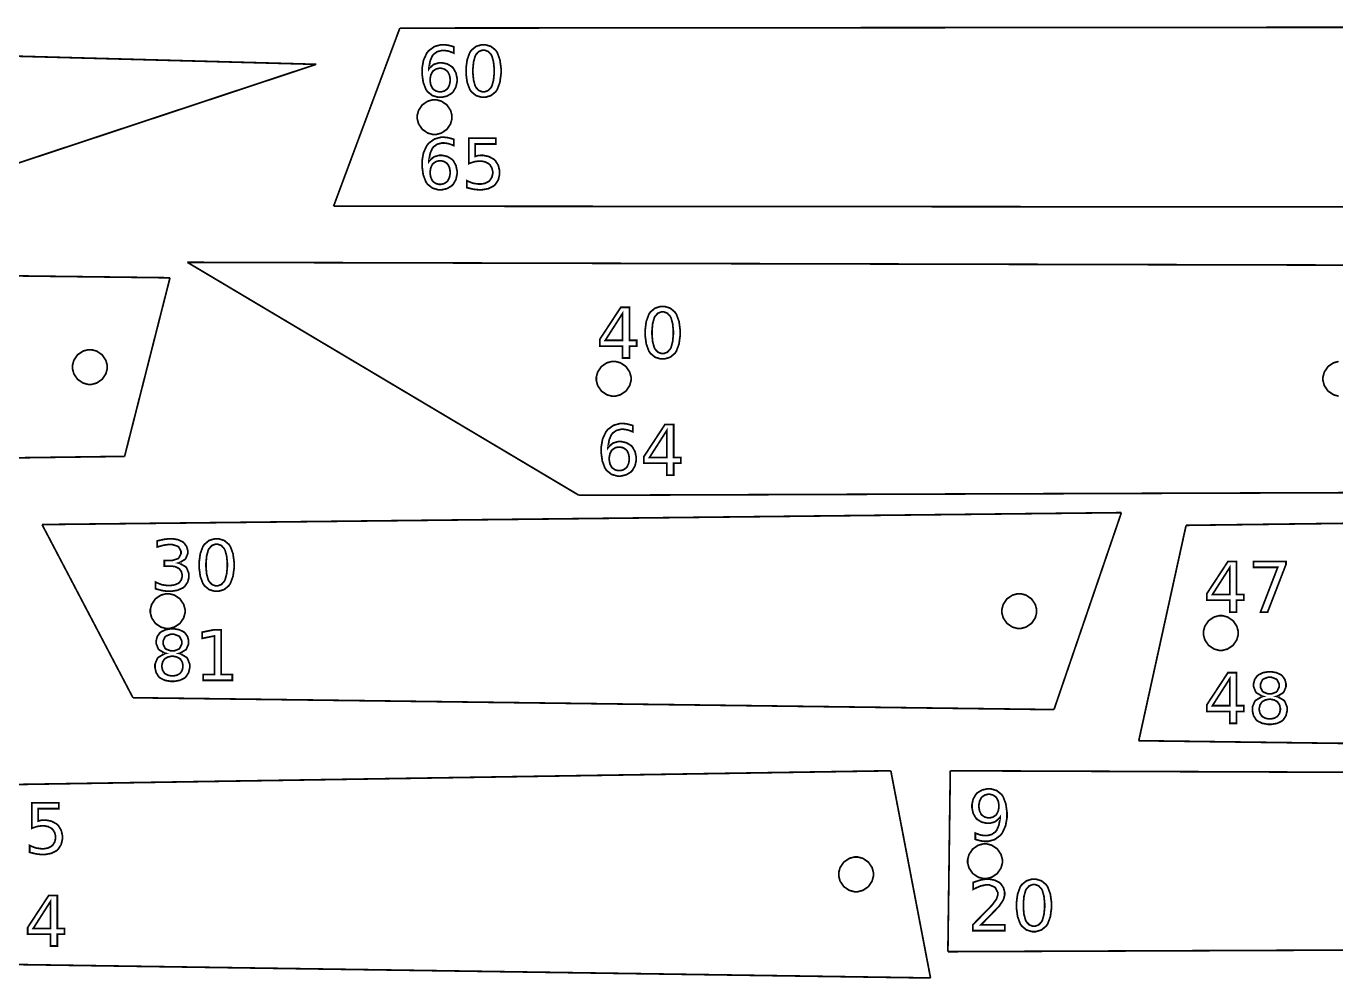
# Model space of a CAD drawing. Extents: x 0 to 51.8, y 1.6 to 26.8.
# Drawn here: x 6.65 to 14.5, y 14.49 to 20.21 of the extents above; entities that cross this region are included whole.
import ezdxf

# ---------------------------------------------------------------- set-up
doc = ezdxf.new("R2010")
doc.units = 0
doc.layers.get('0').update_dxf_attribs({"linetype": 'CONTINUOUS'})

msp = doc.modelspace()

# ---------------------------------------------------------------- linework, layer by layer
at = {"color": 0, "const_width": 0.010417}
for points in [[(0.152453, 20.2056), (8.38986, 19.9819)], [(8.89139, 20.1994), (8.49403, 19.1308)], [(8.89139, 20.1994), (16.4336, 20.2056)], [(8.38986, 19.9819), (5.79551, 19.1217)], [(8.49403, 19.1308), (16.3122, 19.1247)], [(0, 18.7938), (7.51286, 18.7011)], [(7.61703, 18.7938), (14.7401, 18.7767)], [(7.61703, 18.7938), (9.96556, 17.396)], [(7.51286, 18.7011), (7.24061, 17.6294)], [(14.5215, 17.9907), (14.4911, 17.9989), (14.4581, 18.0213), (14.4357, 18.0543), (14.4276, 18.0849), (14.4276, 18.0949), (14.4276, 18.105), (14.4357, 18.1354), (14.4581, 18.1686), (14.4911, 18.191), (14.5215, 18.199)], [(0.289985, 17.5369), (7.24061, 17.6294)], [(9.96556, 17.396), (15.0075, 17.4131)], [(6.74561, 17.2203), (13.2188, 17.2918)], [(13.2188, 17.2918), (12.8145, 16.1099)], [(13.6068, 17.2156), (19.6397, 17.2918)], [(6.74561, 17.2203), (7.29069, 16.1813)], [(13.6068, 17.2156), (13.323, 15.9233)], [(7.29069, 16.1813), (12.8145, 16.1099)], [(13.323, 15.9233), (19.1644, 15.8471)], [(6.26958, 15.6556), (11.836, 15.7429)], [(11.836, 15.7429), (12.0741, 14.4997)], [(12.1926, 15.7429), (12.1782, 14.6574)], [(12.1926, 15.7429), (18.0285, 15.721)], [(12.1782, 14.6574), (17.689, 14.6793)], [(6.12435, 14.5871), (12.0741, 14.4997)]]:
    msp.add_lwpolyline(points, dxfattribs=at)
at = {"color": 1, "const_width": 0.010417}
for points in [[(9.21474, 20.0872), (9.21474, 20.0497), (9.21213, 20.051), (9.18588, 20.0603), (9.18326, 20.061), (9.18067, 20.0617), (9.15935, 20.0649), (9.15224, 20.0649), (9.14324, 20.0649), (9.11621, 20.0581), (9.09353, 20.0419), (9.08996, 20.0374), (9.08637, 20.0328), (9.07319, 20.0029), (9.06614, 19.9638), (9.06565, 19.9544), (9.0676, 19.9574), (9.09256, 19.9799), (9.0956, 19.9814), (9.09864, 19.9829), (9.12631, 19.9908), (9.13553, 19.9908), (9.14572, 19.9908), (9.17643, 19.9839), (9.20335, 19.9678), (9.20779, 19.9631), (9.21224, 19.9585), (9.22781, 19.9303), (9.23449, 19.8983), (9.23449, 19.8876), (9.23449, 19.8771), (9.22749, 19.8454), (9.21132, 19.8172), (9.20671, 19.8125), (9.2021, 19.8078), (9.17449, 19.7914), (9.14344, 19.7843), (9.13314, 19.7843), (9.12147, 19.7843), (9.08658, 19.7944), (9.05707, 19.8179), (9.0524, 19.8247), (9.04775, 19.8314), (9.03153, 19.874), (9.02463, 19.9247), (9.02463, 19.9417), (9.02463, 19.9578), (9.0331, 20.0064), (9.053, 20.0493), (9.05871, 20.0564), (9.0644, 20.0636), (9.09874, 20.0886), (9.13753, 20.0994), (9.1505, 20.0994), (9.15831, 20.0994), (9.17914, 20.0969), (9.18175, 20.0964), (9.18435, 20.0958), (9.21186, 20.0883), (9.21474, 20.0872)], [(9.39324, 20.0994), (9.40446, 20.0994), (9.43832, 20.0893), (9.46685, 20.0657), (9.47136, 20.059), (9.47581, 20.0524), (9.49149, 20.0094), (9.49826, 19.9586), (9.49826, 19.9417), (9.49826, 19.9247), (9.49149, 19.874), (9.47581, 19.8314), (9.47136, 19.8247), (9.46685, 19.8179), (9.43832, 19.7944), (9.40446, 19.7843), (9.39324, 19.7843), (9.38194, 19.7843), (9.34819, 19.7944), (9.31976, 19.8179), (9.31532, 19.8247), (9.31082, 19.8314), (9.29508, 19.874), (9.28842, 19.9247), (9.28842, 19.9417), (9.28842, 19.9586), (9.29508, 20.0094), (9.31082, 20.0524), (9.31532, 20.059), (9.31976, 20.0657), (9.34819, 20.0893), (9.38194, 20.0994), (9.39324, 20.0994)], [(9.39324, 20.0668), (9.38624, 20.0668), (9.3654, 20.059), (9.34814, 20.0408), (9.34549, 20.0356), (9.34283, 20.0304), (9.33356, 19.9965), (9.32964, 19.9554), (9.32964, 19.9417), (9.32964, 19.9281), (9.33356, 19.8871), (9.34283, 19.8533), (9.34549, 19.8481), (9.34814, 19.8429), (9.3654, 19.8247), (9.38624, 19.8168), (9.39324, 19.8168), (9.40022, 19.8168), (9.42122, 19.8247), (9.43853, 19.8429), (9.44119, 19.8481), (9.44385, 19.8533), (9.45318, 19.8871), (9.45725, 19.9281), (9.45725, 19.9417), (9.45725, 19.9554), (9.45318, 19.9965), (9.44385, 20.0304), (9.44119, 20.0356), (9.43853, 20.0408), (9.42122, 20.059), (9.40022, 20.0668), (9.39324, 20.0668)], [(9.13314, 19.9583), (9.1269, 19.9583), (9.10818, 19.9536), (9.09179, 19.9426), (9.08908, 19.9394), (9.08637, 19.9363), (9.07699, 19.9171), (9.07303, 19.895), (9.07303, 19.8876), (9.07303, 19.8803), (9.07699, 19.8582), (9.08637, 19.8389), (9.08908, 19.8357), (9.09179, 19.8326), (9.10818, 19.8215), (9.1269, 19.8168), (9.13314, 19.8168), (9.13926, 19.8168), (9.15776, 19.8215), (9.17404, 19.8326), (9.17676, 19.8357), (9.17947, 19.8389), (9.18896, 19.8582), (9.19303, 19.8803), (9.19303, 19.8876), (9.19303, 19.895), (9.18896, 19.9171), (9.17947, 19.9363), (9.17676, 19.9394), (9.17404, 19.9426), (9.15776, 19.9536), (9.13926, 19.9583), (9.13314, 19.9583)], [(9.21474, 19.5321), (9.21474, 19.4946), (9.21213, 19.4958), (9.18588, 19.5051), (9.18326, 19.5058), (9.18067, 19.5064), (9.15935, 19.5097), (9.15224, 19.5097), (9.14324, 19.5097), (9.11621, 19.5028), (9.09353, 19.4868), (9.08996, 19.4821), (9.08637, 19.4776), (9.07319, 19.4478), (9.06614, 19.4085), (9.06565, 19.3993), (9.0676, 19.4022), (9.09256, 19.4246), (9.0956, 19.4261), (9.09864, 19.4278), (9.12631, 19.4357), (9.13553, 19.4357), (9.14572, 19.4357), (9.17643, 19.4288), (9.20335, 19.4126), (9.20779, 19.4079), (9.21224, 19.4033), (9.22781, 19.3751), (9.23449, 19.3431), (9.23449, 19.3324), (9.23449, 19.3219), (9.22749, 19.2901), (9.21132, 19.2621), (9.20671, 19.2574), (9.2021, 19.2526), (9.17449, 19.2361), (9.14344, 19.2292), (9.13314, 19.2292), (9.12147, 19.2292), (9.08658, 19.2392), (9.05707, 19.2628), (9.0524, 19.2694), (9.04775, 19.2763), (9.03153, 19.3189), (9.02463, 19.3696), (9.02463, 19.3864), (9.02463, 19.4026), (9.0331, 19.4511), (9.053, 19.4942), (9.05871, 19.5012), (9.0644, 19.5085), (9.09874, 19.5335), (9.13753, 19.5442), (9.1505, 19.5442), (9.15831, 19.5442), (9.17914, 19.5417), (9.18175, 19.5411), (9.18435, 19.5407), (9.21186, 19.5331), (9.21474, 19.5321)], [(9.30578, 19.5388), (9.46724, 19.5388), (9.46724, 19.504), (9.34353, 19.504), (9.34353, 19.4296), (9.345, 19.4301), (9.35981, 19.434), (9.36133, 19.4342), (9.36279, 19.4344), (9.37517, 19.4357), (9.37935, 19.4357), (9.39068, 19.4357), (9.42481, 19.4288), (9.45486, 19.4124), (9.45985, 19.4078), (9.46479, 19.4031), (9.4821, 19.375), (9.48958, 19.3431), (9.48958, 19.3324), (9.48958, 19.3215), (9.48193, 19.2889), (9.46408, 19.2608), (9.45899, 19.2562), (9.45389, 19.2518), (9.42225, 19.2358), (9.38531, 19.2292), (9.37304, 19.2292), (9.36328, 19.2292), (9.33724, 19.2318), (9.33399, 19.2324), (9.33068, 19.2329), (9.2965, 19.2411), (9.29297, 19.2421), (9.29297, 19.2833), (9.29601, 19.2818), (9.32769, 19.2693), (9.33094, 19.2683), (9.33421, 19.2676), (9.36268, 19.2636), (9.37218, 19.2636), (9.37999, 19.2636), (9.4036, 19.2682), (9.42432, 19.279), (9.42774, 19.2821), (9.43115, 19.2853), (9.44314, 19.304), (9.44835, 19.3253), (9.44835, 19.3324), (9.44835, 19.3396), (9.44314, 19.3608), (9.43115, 19.3794), (9.42774, 19.3825), (9.42432, 19.3857), (9.4036, 19.3965), (9.37999, 19.4013), (9.37218, 19.4013), (9.36393, 19.4013), (9.3419, 19.3982), (9.33919, 19.3975), (9.33649, 19.3969), (9.3086, 19.3875), (9.30578, 19.3863), (9.30578, 19.5388)], [(9.13314, 19.4032), (9.1269, 19.4032), (9.10818, 19.3985), (9.09179, 19.3874), (9.08908, 19.3843), (9.08637, 19.3811), (9.07699, 19.3618), (9.07303, 19.3397), (9.07303, 19.3324), (9.07303, 19.3251), (9.07699, 19.3031), (9.08637, 19.2838), (9.08908, 19.2806), (9.09179, 19.2774), (9.10818, 19.2664), (9.1269, 19.2617), (9.13314, 19.2617), (9.13926, 19.2617), (9.15776, 19.2664), (9.17404, 19.2774), (9.17676, 19.2806), (9.17947, 19.2838), (9.18896, 19.3031), (9.19303, 19.3251), (9.19303, 19.3324), (9.19303, 19.3397), (9.18896, 19.3618), (9.17947, 19.3811), (9.17676, 19.3843), (9.17404, 19.3874), (9.15776, 19.3985), (9.13926, 19.4032), (9.13314, 19.4032)], [(10.2164, 18.5237), (10.2681, 18.5237), (10.2681, 18.3258), (10.3115, 18.3258), (10.3115, 18.2915), (10.2681, 18.2915), (10.2681, 18.2199), (10.2273, 18.2199), (10.2273, 18.2915), (10.0901, 18.2915), (10.0901, 18.3312), (10.2164, 18.5237)], [(10.2273, 18.4879), (10.1235, 18.3258), (10.2273, 18.3258), (10.2273, 18.4879)], [(10.4674, 18.5292), (10.4786, 18.5292), (10.5125, 18.519), (10.541, 18.4956), (10.5455, 18.4887), (10.55, 18.4821), (10.5657, 18.4393), (10.5724, 18.3883), (10.5724, 18.3714), (10.5724, 18.3544), (10.5657, 18.3039), (10.55, 18.2611), (10.5455, 18.2544), (10.541, 18.2476), (10.5125, 18.2242), (10.4786, 18.214), (10.4674, 18.214), (10.4561, 18.214), (10.4224, 18.2242), (10.3939, 18.2476), (10.3895, 18.2544), (10.385, 18.2611), (10.3693, 18.3039), (10.3626, 18.3544), (10.3626, 18.3714), (10.3626, 18.3883), (10.3693, 18.4393), (10.385, 18.4821), (10.3895, 18.4887), (10.3939, 18.4956), (10.4224, 18.519), (10.4561, 18.5292), (10.4674, 18.5292)], [(10.4674, 18.4965), (10.4604, 18.4965), (10.4396, 18.4887), (10.4223, 18.4706), (10.4197, 18.4653), (10.417, 18.4601), (10.4077, 18.4262), (10.4038, 18.3851), (10.4038, 18.3714), (10.4038, 18.3578), (10.4077, 18.3168), (10.417, 18.2831), (10.4197, 18.2778), (10.4223, 18.2726), (10.4396, 18.2544), (10.4604, 18.2465), (10.4674, 18.2465), (10.4744, 18.2465), (10.4954, 18.2544), (10.5127, 18.2726), (10.5153, 18.2778), (10.518, 18.2831), (10.5273, 18.3168), (10.5314, 18.3578), (10.5314, 18.3714), (10.5314, 18.3851), (10.5273, 18.4262), (10.518, 18.4601), (10.5153, 18.4653), (10.5127, 18.4706), (10.4954, 18.4887), (10.4744, 18.4965), (10.4674, 18.4965)], [(10.2889, 17.8143), (10.2889, 17.7768), (10.2863, 17.7781), (10.26, 17.7875), (10.2574, 17.7881), (10.2548, 17.7888), (10.2335, 17.7919), (10.2264, 17.7919), (10.2174, 17.7919), (10.1904, 17.7851), (10.1677, 17.769), (10.1641, 17.7644), (10.1605, 17.7599), (10.1473, 17.73), (10.1403, 17.6908), (10.1398, 17.6815), (10.1418, 17.6844), (10.1667, 17.7069), (10.1698, 17.7085), (10.1728, 17.7101), (10.2005, 17.7181), (10.2097, 17.7181), (10.2199, 17.7181), (10.2506, 17.7111), (10.2775, 17.6949), (10.282, 17.6903), (10.2864, 17.6856), (10.302, 17.6575), (10.3087, 17.6254), (10.3087, 17.6147), (10.3087, 17.6042), (10.3017, 17.5725), (10.2855, 17.5443), (10.2809, 17.5396), (10.2763, 17.535), (10.2486, 17.5185), (10.2176, 17.5114), (10.2073, 17.5114), (10.1956, 17.5114), (10.1607, 17.5215), (10.1312, 17.545), (10.1266, 17.5518), (10.1219, 17.5585), (10.1057, 17.6013), (10.0988, 17.6518), (10.0988, 17.6688), (10.0988, 17.685), (10.1073, 17.7335), (10.1272, 17.7764), (10.1329, 17.7835), (10.1386, 17.7907), (10.1729, 17.8157), (10.2117, 17.8265), (10.2247, 17.8265), (10.2325, 17.8265), (10.2533, 17.824), (10.2559, 17.8235), (10.2585, 17.8229), (10.286, 17.8154), (10.2889, 17.8143)], [(10.4817, 17.8211), (10.5334, 17.8211), (10.5334, 17.6232), (10.5768, 17.6232), (10.5768, 17.5889), (10.5334, 17.5889), (10.5334, 17.5172), (10.4926, 17.5172), (10.4926, 17.5889), (10.3554, 17.5889), (10.3554, 17.6286), (10.4817, 17.8211)], [(10.4926, 17.7853), (10.3888, 17.6232), (10.4926, 17.6232), (10.4926, 17.7853)], [(10.2073, 17.6854), (10.2011, 17.6854), (10.1823, 17.6807), (10.166, 17.6697), (10.1633, 17.6665), (10.1605, 17.6635), (10.1512, 17.6442), (10.1472, 17.6221), (10.1472, 17.6147), (10.1472, 17.6074), (10.1512, 17.5853), (10.1605, 17.566), (10.1633, 17.5628), (10.166, 17.5597), (10.1823, 17.5486), (10.2011, 17.5439), (10.2073, 17.5439), (10.2134, 17.5439), (10.2319, 17.5486), (10.2482, 17.5597), (10.2509, 17.5628), (10.2536, 17.566), (10.2631, 17.5853), (10.2672, 17.6074), (10.2672, 17.6147), (10.2672, 17.6221), (10.2631, 17.6442), (10.2536, 17.6635), (10.2509, 17.6665), (10.2482, 17.6697), (10.2319, 17.6807), (10.2134, 17.6854), (10.2073, 17.6854)], [(7.56392, 16.9897), (7.56879, 16.9886), (7.60715, 16.9668), (7.60992, 16.9635), (7.61268, 16.9601), (7.62663, 16.9257), (7.62663, 16.9142), (7.62663, 16.9043), (7.61882, 16.8743), (7.60075, 16.8486), (7.5956, 16.8444), (7.59044, 16.8404), (7.55817, 16.8261), (7.52029, 16.82), (7.50771, 16.82), (7.49789, 16.82), (7.47179, 16.8232), (7.46843, 16.8239), (7.46506, 16.8246), (7.43012, 16.8338), (7.42654, 16.835), (7.42654, 16.8747), (7.42936, 16.8731), (7.46067, 16.8604), (7.46408, 16.8594), (7.46744, 16.8586), (7.49681, 16.8544), (7.50662, 16.8544), (7.51508, 16.8544), (7.54058, 16.8583), (7.56207, 16.8672), (7.56543, 16.8697), (7.56879, 16.8722), (7.58057, 16.8885), (7.58561, 16.9078), (7.58561, 16.9142), (7.58561, 16.9201), (7.58089, 16.9381), (7.56988, 16.9536), (7.56674, 16.9561), (7.56358, 16.9586), (7.54428, 16.9675), (7.52186, 16.9713), (7.51443, 16.9713), (7.47906, 16.9713), (7.47906, 17.0051), (7.51617, 17.0051), (7.52772, 17.0051), (7.55968, 17.0153), (7.56239, 17.0172), (7.56511, 17.0193), (7.57867, 17.044), (7.57867, 17.0522), (7.57867, 17.0611), (7.56472, 17.086), (7.56196, 17.0881), (7.55919, 17.0901), (7.52561, 17.1006), (7.51443, 17.1006), (7.50538, 17.1006), (7.48139, 17.0975), (7.47819, 17.0969), (7.47493, 17.0963), (7.43951, 17.0867), (7.43565, 17.0854), (7.43565, 17.1221), (7.43956, 17.1232), (7.47607, 17.1312), (7.47949, 17.1318), (7.48292, 17.1324), (7.50928, 17.1351), (7.51812, 17.1351), (7.5286, 17.1351), (7.56, 17.1297), (7.58757, 17.1174), (7.59212, 17.1139), (7.59668, 17.1103), (7.61263, 17.0888), (7.61947, 17.0644), (7.61947, 17.0563), (7.61947, 17.0457), (7.60732, 17.0167), (7.60493, 17.0137), (7.60254, 17.011), (7.56836, 16.9908), (7.56392, 16.9897)], [(7.79254, 17.1351), (7.80376, 17.1351), (7.83763, 17.125), (7.86615, 17.1014), (7.87067, 17.0947), (7.87511, 17.0881), (7.89079, 17.0451), (7.89757, 16.9943), (7.89757, 16.9774), (7.89757, 16.9604), (7.89079, 16.9097), (7.87511, 16.8671), (7.87067, 16.8604), (7.86615, 16.8536), (7.83763, 16.8301), (7.80376, 16.82), (7.79254, 16.82), (7.78125, 16.82), (7.7475, 16.8301), (7.71907, 16.8536), (7.71463, 16.8604), (7.71013, 16.8671), (7.69439, 16.9097), (7.68772, 16.9604), (7.68772, 16.9774), (7.68772, 16.9943), (7.69439, 17.0451), (7.71013, 17.0881), (7.71463, 17.0947), (7.71907, 17.1014), (7.7475, 17.125), (7.78125, 17.1351), (7.79254, 17.1351)], [(7.79254, 17.1025), (7.78554, 17.1025), (7.76471, 17.0947), (7.74744, 17.0765), (7.74479, 17.0713), (7.74214, 17.0661), (7.73286, 17.0322), (7.72894, 16.9911), (7.72894, 16.9774), (7.72894, 16.9638), (7.73286, 16.9228), (7.74214, 16.889), (7.74479, 16.8838), (7.74744, 16.8786), (7.76471, 16.8604), (7.78554, 16.8525), (7.79254, 16.8525), (7.79953, 16.8525), (7.82053, 16.8604), (7.83783, 16.8786), (7.8405, 16.8838), (7.84315, 16.889), (7.85249, 16.9228), (7.85656, 16.9638), (7.85656, 16.9774), (7.85656, 16.9911), (7.85249, 17.0322), (7.84315, 17.0661), (7.8405, 17.0713), (7.83783, 17.0765), (7.82053, 17.0947), (7.79953, 17.1025), (7.79254, 17.1025)], [(13.8576, 16.9983), (13.9093, 16.9983), (13.9093, 16.8004), (13.9526, 16.8004), (13.9526, 16.7661), (13.9093, 16.7661), (13.9093, 16.6944), (13.8685, 16.6944), (13.8685, 16.7661), (13.7313, 16.7661), (13.7313, 16.8058), (13.8576, 16.9983)], [(13.8685, 16.9625), (13.7648, 16.8004), (13.8685, 16.8004), (13.8685, 16.9625)], [(14.0106, 16.9983), (14.2058, 16.9983), (14.2058, 16.9807), (14.0954, 16.6944), (14.0526, 16.6944), (14.1564, 16.9636), (14.0106, 16.9636), (14.0106, 16.9983)], [(7.48622, 16.4472), (7.48178, 16.4482), (7.44743, 16.4688), (7.44499, 16.4717), (7.44249, 16.4747), (7.43024, 16.5057), (7.43024, 16.516), (7.43024, 16.5242), (7.43664, 16.5486), (7.45171, 16.57), (7.45606, 16.5735), (7.46039, 16.5771), (7.48682, 16.5894), (7.51708, 16.5947), (7.52724, 16.5947), (7.53733, 16.5947), (7.56765, 16.5894), (7.59407, 16.5771), (7.59842, 16.5735), (7.60275, 16.57), (7.61794, 16.5486), (7.62446, 16.5242), (7.62446, 16.516), (7.62446, 16.5049), (7.61214, 16.4747), (7.60969, 16.4717), (7.60721, 16.4688), (7.57303, 16.4482), (7.56868, 16.4472), (7.57363, 16.446), (7.61214, 16.4233), (7.6149, 16.42), (7.61762, 16.4167), (7.6314, 16.3825), (7.6314, 16.371), (7.6314, 16.3613), (7.62463, 16.3318), (7.60894, 16.3071), (7.60449, 16.3031), (7.59999, 16.2992), (7.57167, 16.2854), (7.53831, 16.2796), (7.52724, 16.2796), (7.51611, 16.2796), (7.48281, 16.2854), (7.45449, 16.2992), (7.44997, 16.3031), (7.44547, 16.3071), (7.42974, 16.3318), (7.42307, 16.3613), (7.42307, 16.371), (7.42307, 16.3832), (7.43696, 16.4167), (7.43978, 16.42), (7.44254, 16.4233), (7.48122, 16.446), (7.48622, 16.4472)], [(7.71181, 16.32), (7.77908, 16.32), (7.77908, 16.5518), (7.70594, 16.5372), (7.70594, 16.5746), (7.77865, 16.5893), (7.81967, 16.5893), (7.81967, 16.32), (7.88672, 16.32), (7.88672, 16.2854), (7.71181, 16.2854), (7.71181, 16.32)], [(7.47125, 16.5121), (7.47125, 16.5029), (7.48351, 16.4776), (7.486, 16.4754), (7.48844, 16.4732), (7.51753, 16.4621), (7.52724, 16.4621), (7.5376, 16.4621), (7.56619, 16.4732), (7.56868, 16.4754), (7.57118, 16.4776), (7.58365, 16.5035), (7.58365, 16.5121), (7.58365, 16.5213), (7.57118, 16.5468), (7.56868, 16.5489), (7.56619, 16.5511), (7.53694, 16.5622), (7.52724, 16.5622), (7.51693, 16.5622), (7.48844, 16.5511), (7.486, 16.5489), (7.48351, 16.5468), (7.47125, 16.5207), (7.47125, 16.5121)], [(7.52724, 16.4299), (7.52067, 16.4299), (7.50103, 16.4258), (7.484, 16.4167), (7.48122, 16.4139), (7.4784, 16.4114), (7.46864, 16.3954), (7.46451, 16.3771), (7.46451, 16.371), (7.46451, 16.3649), (7.46864, 16.3464), (7.4784, 16.3304), (7.48122, 16.3278), (7.484, 16.3251), (7.50103, 16.3161), (7.52067, 16.3122), (7.52724, 16.3122), (7.53375, 16.3122), (7.55344, 16.3161), (7.57064, 16.3251), (7.57346, 16.3278), (7.57628, 16.3304), (7.58615, 16.3465), (7.59039, 16.3649), (7.59039, 16.371), (7.59039, 16.3771), (7.58615, 16.3954), (7.57628, 16.4114), (7.57346, 16.4139), (7.57064, 16.4167), (7.5535, 16.4258), (7.53381, 16.4299), (7.52724, 16.4299)], [(14.0676, 16.1892), (14.0632, 16.1903), (14.0288, 16.2107), (14.0264, 16.2138), (14.0239, 16.2168), (14.0117, 16.2476), (14.0117, 16.2579), (14.0117, 16.2661), (14.0181, 16.2906), (14.0331, 16.3119), (14.0375, 16.3154), (14.0418, 16.319), (14.0682, 16.3314), (14.0985, 16.3368), (14.1086, 16.3368), (14.1187, 16.3368), (14.149, 16.3314), (14.1754, 16.319), (14.1799, 16.3154), (14.1842, 16.3119), (14.1993, 16.2906), (14.2058, 16.2661), (14.2058, 16.2579), (14.2058, 16.2469), (14.1935, 16.2168), (14.1911, 16.2138), (14.1886, 16.2107), (14.1544, 16.1903), (14.15, 16.1892), (14.155, 16.1881), (14.1935, 16.1654), (14.1963, 16.1621), (14.199, 16.1588), (14.2128, 16.1244), (14.2128, 16.1131), (14.2128, 16.1032), (14.206, 16.0739), (14.1903, 16.049), (14.1858, 16.0451), (14.1814, 16.0411), (14.1531, 16.0275), (14.1197, 16.0217), (14.1086, 16.0217), (14.0975, 16.0217), (14.0642, 16.0275), (14.0358, 16.0411), (14.0314, 16.0451), (14.0268, 16.049), (14.0111, 16.0739), (14.0044, 16.1032), (14.0044, 16.1131), (14.0044, 16.1253), (14.0183, 16.1588), (14.0211, 16.1621), (14.0239, 16.1654), (14.0626, 16.1881), (14.0676, 16.1892)], [(13.8576, 16.3314), (13.9093, 16.3314), (13.9093, 16.1335), (13.9526, 16.1335), (13.9526, 16.0992), (13.9093, 16.0992), (13.9093, 16.0275), (13.8685, 16.0275), (13.8685, 16.0992), (13.7313, 16.0992), (13.7313, 16.1389), (13.8576, 16.3314)], [(13.8685, 16.2956), (13.7648, 16.1335), (13.8685, 16.1335), (13.8685, 16.2956)], [(14.0526, 16.254), (14.0526, 16.2449), (14.0649, 16.2196), (14.0674, 16.2174), (14.0699, 16.2153), (14.0989, 16.2042), (14.1086, 16.2042), (14.119, 16.2042), (14.1476, 16.2153), (14.15, 16.2174), (14.1525, 16.2196), (14.165, 16.2456), (14.165, 16.254), (14.165, 16.2633), (14.1525, 16.2888), (14.15, 16.291), (14.1476, 16.2932), (14.1183, 16.3042), (14.1086, 16.3042), (14.0983, 16.3042), (14.0699, 16.2932), (14.0674, 16.291), (14.0649, 16.2888), (14.0526, 16.2628), (14.0526, 16.254)], [(14.1086, 16.1718), (14.1021, 16.1718), (14.0824, 16.1679), (14.0654, 16.1586), (14.0626, 16.156), (14.0597, 16.1533), (14.05, 16.1374), (14.0458, 16.1192), (14.0458, 16.1131), (14.0458, 16.1069), (14.05, 16.0885), (14.0597, 16.0724), (14.0626, 16.0699), (14.0654, 16.0672), (14.0824, 16.0581), (14.1021, 16.0542), (14.1086, 16.0542), (14.1151, 16.0542), (14.1349, 16.0581), (14.1521, 16.0672), (14.1549, 16.0699), (14.1576, 16.0725), (14.1675, 16.0886), (14.1718, 16.1069), (14.1718, 16.1131), (14.1718, 16.1192), (14.1675, 16.1374), (14.1576, 16.1533), (14.1549, 16.156), (14.1521, 16.1586), (14.1349, 16.1679), (14.1151, 16.1718), (14.1086, 16.1718)], [(12.3426, 15.3314), (12.3426, 15.369), (12.3451, 15.3678), (12.3712, 15.3583), (12.3738, 15.3576), (12.3764, 15.3571), (12.3979, 15.3537), (12.4051, 15.3537), (12.414, 15.3537), (12.4408, 15.3606), (12.4635, 15.3765), (12.4671, 15.3811), (12.4707, 15.3857), (12.4839, 15.4156), (12.4911, 15.455), (12.4916, 15.4643), (12.4897, 15.4614), (12.4647, 15.439), (12.4617, 15.4374), (12.4587, 15.4358), (12.431, 15.4281), (12.4218, 15.4281), (12.4115, 15.4281), (12.3809, 15.4349), (12.3539, 15.451), (12.3495, 15.4556), (12.3451, 15.4601), (12.3296, 15.4882), (12.323, 15.5204), (12.323, 15.5311), (12.323, 15.5417), (12.3299, 15.5732), (12.346, 15.6013), (12.3506, 15.606), (12.3552, 15.6107), (12.3829, 15.6272), (12.414, 15.6344), (12.4244, 15.6344), (12.436, 15.6344), (12.4708, 15.6243), (12.5002, 15.6007), (12.5049, 15.594), (12.5095, 15.5874), (12.5257, 15.5444), (12.5327, 15.4936), (12.5327, 15.4767), (12.5327, 15.4606), (12.5241, 15.4122), (12.5042, 15.3692), (12.4986, 15.3621), (12.4929, 15.3549), (12.4586, 15.33), (12.4197, 15.3193), (12.4068, 15.3193), (12.399, 15.3193), (12.3782, 15.3218), (12.3755, 15.3224), (12.3729, 15.3229), (12.3454, 15.3304), (12.3426, 15.3314)], [(6.68397, 15.5501), (6.84543, 15.5501), (6.84543, 15.5154), (6.72174, 15.5154), (6.72174, 15.441), (6.72319, 15.4415), (6.73801, 15.4453), (6.73953, 15.4456), (6.741, 15.4458), (6.75336, 15.4471), (6.75754, 15.4471), (6.76888, 15.4471), (6.803, 15.44), (6.83306, 15.4238), (6.83806, 15.419), (6.84299, 15.4144), (6.86029, 15.3864), (6.86778, 15.3544), (6.86778, 15.3438), (6.86778, 15.3329), (6.86014, 15.3001), (6.84229, 15.2721), (6.83718, 15.2676), (6.83208, 15.2631), (6.80046, 15.2472), (6.76351, 15.2404), (6.75125, 15.2404), (6.74149, 15.2404), (6.71544, 15.2432), (6.71218, 15.2438), (6.70888, 15.2443), (6.67469, 15.2524), (6.67117, 15.2535), (6.67117, 15.2947), (6.67421, 15.2931), (6.70589, 15.2806), (6.70915, 15.2797), (6.7124, 15.279), (6.74089, 15.275), (6.75038, 15.275), (6.75819, 15.275), (6.78179, 15.2796), (6.80251, 15.2904), (6.80593, 15.2935), (6.80935, 15.2965), (6.82135, 15.3153), (6.82656, 15.3367), (6.82656, 15.3438), (6.82656, 15.3508), (6.82135, 15.3721), (6.80935, 15.3908), (6.80593, 15.3939), (6.80251, 15.3971), (6.78179, 15.4079), (6.75819, 15.4125), (6.75038, 15.4125), (6.74214, 15.4125), (6.72011, 15.4094), (6.71739, 15.4089), (6.71468, 15.4082), (6.68679, 15.3989), (6.68397, 15.3976), (6.68397, 15.5501)], [(12.4244, 15.4603), (12.4305, 15.4603), (12.449, 15.465), (12.4653, 15.4761), (12.468, 15.4792), (12.4707, 15.4824), (12.4802, 15.5017), (12.4843, 15.5237), (12.4843, 15.5311), (12.4843, 15.5385), (12.4802, 15.5604), (12.4707, 15.5796), (12.468, 15.5828), (12.4653, 15.586), (12.449, 15.5971), (12.4305, 15.6018), (12.4244, 15.6018), (12.4181, 15.6018), (12.3994, 15.5971), (12.383, 15.586), (12.3803, 15.5828), (12.3776, 15.5796), (12.3682, 15.5604), (12.3643, 15.5385), (12.3643, 15.5311), (12.3643, 15.5237), (12.3682, 15.5017), (12.3776, 15.4824), (12.3803, 15.4792), (12.383, 15.4761), (12.3994, 15.465), (12.4181, 15.4603), (12.4244, 15.4603)], [(12.3766, 14.8181), (12.5201, 14.8181), (12.5201, 14.7835), (12.3274, 14.7835), (12.3274, 14.8181), (12.3312, 14.8221), (12.3548, 14.8465), (12.3842, 14.8764), (12.3909, 14.8832), (12.3977, 14.89), (12.4239, 14.9167), (12.44, 14.9337), (12.4417, 14.9357), (12.445, 14.9393), (12.468, 14.9707), (12.4693, 14.9732), (12.4706, 14.9758), (12.4773, 14.9965), (12.4773, 15.0033), (12.4773, 15.0132), (12.463, 15.0404), (12.4602, 15.0429), (12.4574, 15.0454), (12.4263, 15.0583), (12.4159, 15.0583), (12.4057, 15.0583), (12.3787, 15.0526), (12.3751, 15.0515), (12.3715, 15.0504), (12.3334, 15.0335), (12.3293, 15.0311), (12.3293, 15.0726), (12.3334, 15.0743), (12.372, 15.0868), (12.3755, 15.0875), (12.3791, 15.0885), (12.4062, 15.0928), (12.4153, 15.0928), (12.4258, 15.0928), (12.4575, 15.0868), (12.4857, 15.0731), (12.4903, 15.0692), (12.495, 15.0653), (12.5114, 15.0417), (12.5186, 15.0151), (12.5186, 15.0062), (12.5186, 14.9972), (12.5126, 14.9735), (12.5114, 14.9706), (12.5102, 14.9678), (12.489, 14.9349), (12.486, 14.9311), (12.4851, 14.9301), (12.4753, 14.9196), (12.458, 14.9018), (12.4534, 14.8971), (12.4489, 14.8924), (12.4206, 14.8632), (12.3849, 14.8265), (12.3766, 14.8181)], [(12.6944, 15.0928), (12.7057, 15.0928), (12.7395, 15.0826), (12.7681, 15.0592), (12.7726, 15.0524), (12.777, 15.0457), (12.7927, 15.0029), (12.7995, 14.9519), (12.7995, 14.935), (12.7995, 14.9182), (12.7927, 14.8675), (12.777, 14.8247), (12.7726, 14.8181), (12.7681, 14.8113), (12.7395, 14.7878), (12.7057, 14.7776), (12.6944, 14.7776), (12.6832, 14.7776), (12.6494, 14.7878), (12.621, 14.8113), (12.6165, 14.8181), (12.612, 14.8247), (12.5963, 14.8675), (12.5896, 14.9182), (12.5896, 14.935), (12.5896, 14.9519), (12.5963, 15.0029), (12.612, 15.0457), (12.6165, 15.0524), (12.621, 15.0592), (12.6494, 15.0826), (12.6832, 15.0928), (12.6944, 15.0928)], [(12.6944, 15.0603), (12.6874, 15.0603), (12.6666, 15.0524), (12.6494, 15.0342), (12.6467, 15.029), (12.644, 15.0237), (12.6348, 14.9899), (12.6309, 14.9488), (12.6309, 14.935), (12.6309, 14.9214), (12.6348, 14.8804), (12.644, 14.8467), (12.6467, 14.8415), (12.6494, 14.8362), (12.6666, 14.8181), (12.6874, 14.8103), (12.6944, 14.8103), (12.7014, 14.8103), (12.7224, 14.8181), (12.7398, 14.8362), (12.7424, 14.8415), (12.7451, 14.8467), (12.7544, 14.8804), (12.7585, 14.9214), (12.7585, 14.935), (12.7585, 14.9488), (12.7544, 14.9899), (12.7451, 15.0237), (12.7424, 15.029), (12.7398, 15.0342), (12.7224, 15.0524), (12.7014, 15.0603), (12.6944, 15.0603)], [(6.78575, 14.995), (6.8374, 14.995), (6.8374, 14.7971), (6.88081, 14.7971), (6.88081, 14.7629), (6.8374, 14.7629), (6.8374, 14.6913), (6.7966, 14.6913), (6.7966, 14.7629), (6.65944, 14.7629), (6.65944, 14.8026), (6.78575, 14.995)], [(6.7966, 14.9593), (6.69287, 14.7971), (6.7966, 14.7971), (6.7966, 14.9593)]]:
    msp.add_lwpolyline(points, close=True, dxfattribs=at)
at = {"color": 0, "const_width": 0.010417}
for points in [[(9.20389, 19.6651), (9.20389, 19.655), (9.19569, 19.6246), (9.17333, 19.5915), (9.14025, 19.5692), (9.10981, 19.561), (9.09972, 19.561), (9.08957, 19.561), (9.05914, 19.5692), (9.02604, 19.5915), (9.00369, 19.6246), (8.99556, 19.655), (8.99556, 19.6651), (8.99556, 19.6753), (9.00369, 19.7057), (9.02604, 19.7389), (9.05914, 19.7611), (9.08957, 19.7693), (9.09972, 19.7693), (9.10981, 19.7693), (9.14025, 19.7611), (9.17333, 19.7389), (9.19569, 19.7057), (9.20389, 19.6753), (9.20389, 19.6651)], [(7.13644, 18.1653), (7.13644, 18.1553), (7.12825, 18.1247), (7.1059, 18.0917), (7.07281, 18.0693), (7.04237, 18.0611), (7.03228, 18.0611), (7.02214, 18.0611), (6.99169, 18.0693), (6.95861, 18.0917), (6.93625, 18.1247), (6.92811, 18.1553), (6.92811, 18.1653), (6.92811, 18.1754), (6.93625, 18.2058), (6.95861, 18.239), (6.99169, 18.2614), (7.02214, 18.2694), (7.03228, 18.2694), (7.04237, 18.2694), (7.07281, 18.2614), (7.1059, 18.239), (7.12825, 18.2058), (7.13644, 18.1754), (7.13644, 18.1653)], [(10.2781, 18.0949), (10.2781, 18.0849), (10.2699, 18.0543), (10.2475, 18.0213), (10.2144, 17.9989), (10.184, 17.9907), (10.1739, 17.9907), (10.1637, 17.9907), (10.1333, 17.9989), (10.1002, 18.0213), (10.0778, 18.0543), (10.0697, 18.0849), (10.0697, 18.0949), (10.0697, 18.105), (10.0778, 18.1354), (10.1002, 18.1686), (10.1333, 18.191), (10.1637, 18.199), (10.1739, 18.199), (10.184, 18.199), (10.2144, 18.191), (10.2475, 18.1686), (10.2699, 18.1354), (10.2781, 18.105), (10.2781, 18.0949)], [(7.60319, 16.7008), (7.60319, 16.6907), (7.595, 16.6603), (7.57264, 16.6272), (7.53956, 16.6049), (7.50911, 16.5967), (7.49903, 16.5967), (7.48887, 16.5967), (7.45844, 16.6049), (7.42535, 16.6272), (7.403, 16.6603), (7.39486, 16.6907), (7.39486, 16.7008), (7.39486, 16.711), (7.403, 16.7414), (7.42535, 16.7746), (7.45844, 16.7969), (7.48887, 16.805), (7.49903, 16.805), (7.50911, 16.805), (7.53956, 16.7969), (7.57264, 16.7746), (7.595, 16.7414), (7.60319, 16.711), (7.60319, 16.7008)], [(12.7103, 16.7008), (12.7103, 16.6907), (12.7022, 16.6603), (12.6798, 16.6272), (12.6467, 16.6049), (12.6163, 16.5967), (12.6062, 16.5967), (12.596, 16.5967), (12.5656, 16.6049), (12.5325, 16.6272), (12.5101, 16.6603), (12.502, 16.6907), (12.502, 16.7008), (12.502, 16.711), (12.5101, 16.7414), (12.5325, 16.7746), (12.5656, 16.7969), (12.596, 16.805), (12.6062, 16.805), (12.6163, 16.805), (12.6467, 16.7969), (12.6798, 16.7746), (12.7022, 16.7414), (12.7103, 16.711), (12.7103, 16.7008)], [(13.9193, 16.5694), (13.9193, 16.5593), (13.9111, 16.5289), (13.8887, 16.4958), (13.8556, 16.4735), (13.8252, 16.4653), (13.8151, 16.4653), (13.805, 16.4653), (13.7745, 16.4735), (13.7414, 16.4958), (13.7191, 16.5289), (13.7109, 16.5593), (13.7109, 16.5694), (13.7109, 16.5796), (13.7191, 16.61), (13.7414, 16.6431), (13.7745, 16.6654), (13.805, 16.6736), (13.8151, 16.6736), (13.8252, 16.6736), (13.8556, 16.6654), (13.8887, 16.6431), (13.9111, 16.61), (13.9193, 16.5796), (13.9193, 16.5694)], [(12.5051, 15.2001), (12.5051, 15.19), (12.4969, 15.1596), (12.4746, 15.1265), (12.4415, 15.1042), (12.411, 15.096), (12.4009, 15.096), (12.3908, 15.096), (12.3603, 15.1042), (12.3273, 15.1265), (12.3049, 15.1596), (12.2968, 15.19), (12.2968, 15.2001), (12.2968, 15.2103), (12.3049, 15.2407), (12.3273, 15.2737), (12.3603, 15.2961), (12.3908, 15.3043), (12.4009, 15.3043), (12.411, 15.3043), (12.4415, 15.2961), (12.4746, 15.2737), (12.4969, 15.2407), (12.5051, 15.2103), (12.5051, 15.2001)], [(11.7318, 15.1212), (11.7318, 15.1113), (11.7236, 15.0808), (11.7013, 15.0476), (11.6682, 15.0253), (11.6378, 15.0171), (11.6277, 15.0171), (11.6175, 15.0171), (11.5871, 15.0253), (11.554, 15.0476), (11.5316, 15.0808), (11.5235, 15.1113), (11.5235, 15.1212), (11.5235, 15.1314), (11.5316, 15.1619), (11.554, 15.195), (11.5871, 15.2174), (11.6175, 15.2254), (11.6277, 15.2254), (11.6378, 15.2254), (11.6682, 15.2174), (11.7013, 15.195), (11.7236, 15.1619), (11.7318, 15.1314), (11.7318, 15.1212)]]:
    msp.add_lwpolyline(points, close=True, dxfattribs=at)

doc.saveas('drawing.dxf')
